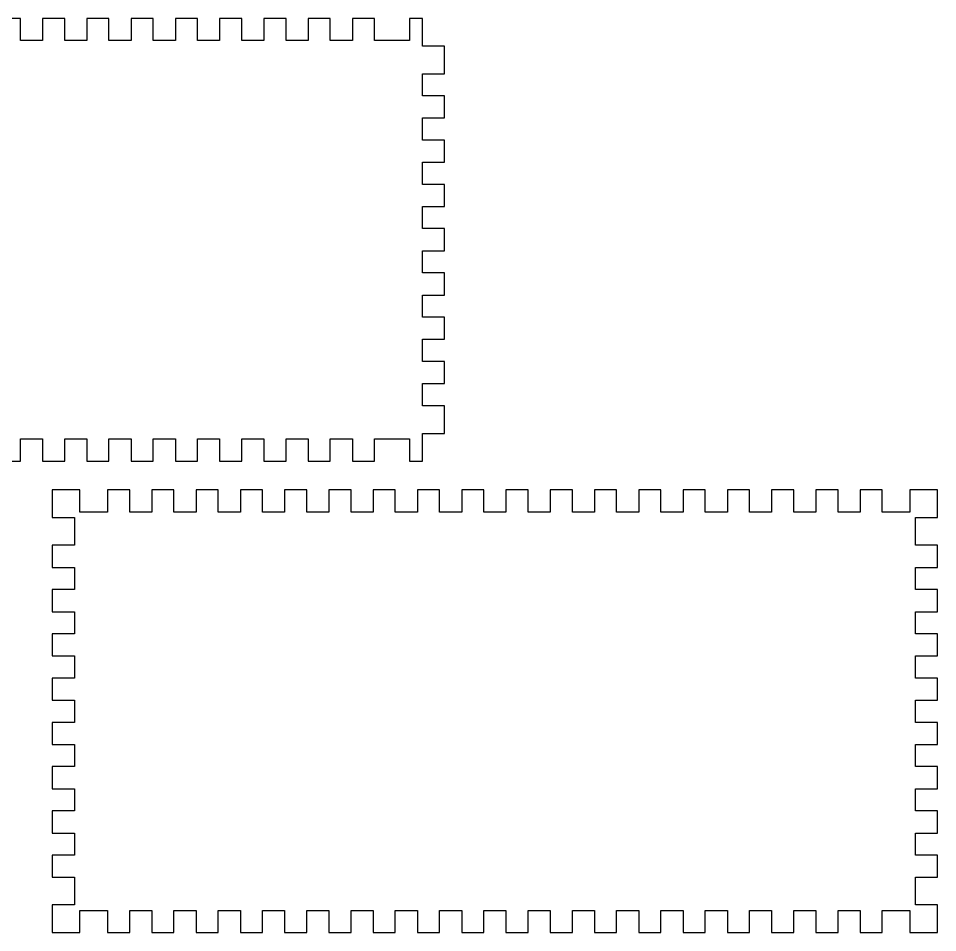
# Model space of a CAD drawing. Header units: millimetres. Extents: x -142 to 108, y -103 to 100.
# Drawn here: x -17.1 to 107.5, y -25 to 98.9 of the extents above; entities that cross this region are included whole.
import ezdxf

# ---------------------------------------------------------------- set-up
doc = ezdxf.new("R2010")
doc.units = ezdxf.units.MM
doc.header["$MEASUREMENT"] = 0
doc.layers.add('layer 1', color=7, linetype='Continuous')

msp = doc.modelspace()

# ---------------------------------------------------------------- linework, layer by layer
at = {"layer": 'layer 1', "lineweight": 25}
for points, knots in [([(-26.3117, 98.9249), (-26.3117, 98.9249), (-24.5617, 98.9249), (-24.5617, 98.9249), (-24.5617, 98.9249), (-24.5617, 98.9249), (-24.5617, 95.9249), (-24.5617, 95.9249), (-24.5617, 95.9249), (-24.5617, 95.9249), (-19.8117, 95.9249), (-19.8117, 95.9249), (-19.8117, 95.9249), (-19.8117, 95.9249), (-19.8117, 98.9249), (-19.8117, 98.9249), (-19.8117, 98.9249), (-19.8117, 98.9249), (-16.8117, 98.9249), (-16.8117, 98.9249), (-16.8117, 98.9249), (-16.8117, 98.9249), (-16.8117, 95.9249), (-16.8117, 95.9249), (-16.8117, 95.9249), (-16.8117, 95.9249), (-13.8117, 95.9249), (-13.8117, 95.9249), (-13.8117, 95.9249), (-13.8117, 95.9249), (-13.8117, 98.9249), (-13.8117, 98.9249), (-13.8117, 98.9249), (-13.8117, 98.9249), (-10.8117, 98.9249), (-10.8117, 98.9249), (-10.8117, 98.9249), (-10.8117, 98.9249), (-10.8117, 95.9249), (-10.8117, 95.9249), (-10.8117, 95.9249), (-10.8117, 95.9249), (-7.8117, 95.9249), (-7.8117, 95.9249), (-7.8117, 95.9249), (-7.8117, 95.9249), (-7.8117, 98.9249), (-7.8117, 98.9249), (-7.8117, 98.9249), (-7.8117, 98.9249), (-4.8117, 98.9249), (-4.8117, 98.9249), (-4.8117, 98.9249), (-4.8117, 98.9249), (-4.8117, 95.9249), (-4.8117, 95.9249), (-4.8117, 95.9249), (-4.8117, 95.9249), (-1.8117, 95.9249), (-1.8117, 95.9249), (-1.8117, 95.9249), (-1.8117, 95.9249), (-1.8117, 98.9249), (-1.8117, 98.9249), (-1.8117, 98.9249), (-1.8117, 98.9249), (1.1883, 98.9249), (1.1883, 98.9249), (1.1883, 98.9249), (1.1883, 98.9249), (1.1883, 95.9249), (1.1883, 95.9249), (1.1883, 95.9249), (1.1883, 95.9249), (4.1883, 95.9249), (4.1883, 95.9249), (4.1883, 95.9249), (4.1883, 95.9249), (4.1883, 98.9249), (4.1883, 98.9249), (4.1883, 98.9249), (4.1883, 98.9249), (7.1883, 98.9249), (7.1883, 98.9249), (7.1883, 98.9249), (7.1883, 98.9249), (7.1883, 95.9249), (7.1883, 95.9249), (7.1883, 95.9249), (7.1883, 95.9249), (10.1883, 95.9249), (10.1883, 95.9249), (10.1883, 95.9249), (10.1883, 95.9249), (10.1883, 98.9249), (10.1883, 98.9249), (10.1883, 98.9249), (10.1883, 98.9249), (13.1883, 98.9249), (13.1883, 98.9249), (13.1883, 98.9249), (13.1883, 98.9249), (13.1883, 95.9249), (13.1883, 95.9249), (13.1883, 95.9249), (13.1883, 95.9249), (16.1883, 95.9249), (16.1883, 95.9249), (16.1883, 95.9249), (16.1883, 95.9249), (16.1883, 98.9249), (16.1883, 98.9249), (16.1883, 98.9249), (16.1883, 98.9249), (19.1883, 98.9249), (19.1883, 98.9249), (19.1883, 98.9249), (19.1883, 98.9249), (19.1883, 95.9249), (19.1883, 95.9249), (19.1883, 95.9249), (19.1883, 95.9249), (22.1883, 95.9249), (22.1883, 95.9249), (22.1883, 95.9249), (22.1883, 95.9249), (22.1883, 98.9249), (22.1883, 98.9249), (22.1883, 98.9249), (22.1883, 98.9249), (25.1883, 98.9249), (25.1883, 98.9249), (25.1883, 98.9249), (25.1883, 98.9249), (25.1883, 95.9249), (25.1883, 95.9249), (25.1883, 95.9249), (25.1883, 95.9249), (28.1883, 95.9249), (28.1883, 95.9249), (28.1883, 95.9249), (28.1883, 95.9249), (28.1883, 98.9249), (28.1883, 98.9249), (28.1883, 98.9249), (28.1883, 98.9249), (31.1883, 98.9249), (31.1883, 98.9249), (31.1883, 98.9249), (31.1883, 98.9249), (31.1883, 95.9249), (31.1883, 95.9249), (31.1883, 95.9249), (31.1883, 95.9249), (35.9383, 95.9249), (35.9383, 95.9249), (35.9383, 95.9249), (35.9383, 95.9249), (35.9383, 98.9249), (35.9383, 98.9249), (35.9383, 98.9249), (35.9383, 98.9249), (37.6883, 98.9249), (37.6883, 98.9249), (37.6883, 98.9249), (37.6883, 98.9249), (37.6883, 95.1749), (37.6883, 95.1749), (37.6883, 95.1749), (37.6883, 95.1749), (40.6883, 95.1749), (40.6883, 95.1749), (40.6883, 95.1749), (40.6883, 95.1749), (40.6883, 91.4249), (40.6883, 91.4249), (40.6883, 91.4249), (40.6883, 91.4249), (37.6883, 91.4249), (37.6883, 91.4249), (37.6883, 91.4249), (37.6883, 91.4249), (37.6883, 88.4249), (37.6883, 88.4249), (37.6883, 88.4249), (37.6883, 88.4249), (40.6883, 88.4249), (40.6883, 88.4249), (40.6883, 88.4249), (40.6883, 88.4249), (40.6883, 85.4249), (40.6883, 85.4249), (40.6883, 85.4249), (40.6883, 85.4249), (37.6883, 85.4249), (37.6883, 85.4249), (37.6883, 85.4249), (37.6883, 85.4249), (37.6883, 82.4249), (37.6883, 82.4249), (37.6883, 82.4249), (37.6883, 82.4249), (40.6883, 82.4249), (40.6883, 82.4249), (40.6883, 82.4249), (40.6883, 82.4249), (40.6883, 79.4249), (40.6883, 79.4249), (40.6883, 79.4249), (40.6883, 79.4249), (37.6883, 79.4249), (37.6883, 79.4249), (37.6883, 79.4249), (37.6883, 79.4249), (37.6883, 76.4249), (37.6883, 76.4249), (37.6883, 76.4249), (37.6883, 76.4249), (40.6883, 76.4249), (40.6883, 76.4249), (40.6883, 76.4249), (40.6883, 76.4249), (40.6883, 73.4249), (40.6883, 73.4249), (40.6883, 73.4249), (40.6883, 73.4249), (37.6883, 73.4249), (37.6883, 73.4249), (37.6883, 73.4249), (37.6883, 73.4249), (37.6883, 70.4249), (37.6883, 70.4249), (37.6883, 70.4249), (37.6883, 70.4249), (40.6883, 70.4249), (40.6883, 70.4249), (40.6883, 70.4249), (40.6883, 70.4249), (40.6883, 67.4249), (40.6883, 67.4249), (40.6883, 67.4249), (40.6883, 67.4249), (37.6883, 67.4249), (37.6883, 67.4249), (37.6883, 67.4249), (37.6883, 67.4249), (37.6883, 64.4249), (37.6883, 64.4249), (37.6883, 64.4249), (37.6883, 64.4249), (40.6883, 64.4249), (40.6883, 64.4249), (40.6883, 64.4249), (40.6883, 64.4249), (40.6883, 61.4249), (40.6883, 61.4249), (40.6883, 61.4249), (40.6883, 61.4249), (37.6883, 61.4249), (37.6883, 61.4249), (37.6883, 61.4249), (37.6883, 61.4249), (37.6883, 58.4249), (37.6883, 58.4249), (37.6883, 58.4249), (37.6883, 58.4249), (40.6883, 58.4249), (40.6883, 58.4249), (40.6883, 58.4249), (40.6883, 58.4249), (40.6883, 55.4249), (40.6883, 55.4249), (40.6883, 55.4249), (40.6883, 55.4249), (37.6883, 55.4249), (37.6883, 55.4249), (37.6883, 55.4249), (37.6883, 55.4249), (37.6883, 52.4249), (37.6883, 52.4249), (37.6883, 52.4249), (37.6883, 52.4249), (40.6883, 52.4249), (40.6883, 52.4249), (40.6883, 52.4249), (40.6883, 52.4249), (40.6883, 49.4249), (40.6883, 49.4249), (40.6883, 49.4249), (40.6883, 49.4249), (37.6883, 49.4249), (37.6883, 49.4249), (37.6883, 49.4249), (37.6883, 49.4249), (37.6883, 46.4249), (37.6883, 46.4249), (37.6883, 46.4249), (37.6883, 46.4249), (40.6883, 46.4249), (40.6883, 46.4249), (40.6883, 46.4249), (40.6883, 46.4249), (40.6883, 42.6749), (40.6883, 42.6749), (40.6883, 42.6749), (40.6883, 42.6749), (37.6883, 42.6749), (37.6883, 42.6749), (37.6883, 42.6749), (37.6883, 42.6749), (37.6883, 38.9249), (37.6883, 38.9249), (37.6883, 38.9249), (37.6883, 38.9249), (35.9383, 38.9249), (35.9383, 38.9249), (35.9383, 38.9249), (35.9383, 38.9249), (35.9383, 41.9249), (35.9383, 41.9249), (35.9383, 41.9249), (35.9383, 41.9249), (31.1883, 41.9249), (31.1883, 41.9249), (31.1883, 41.9249), (31.1883, 41.9249), (31.1883, 38.9249), (31.1883, 38.9249), (31.1883, 38.9249), (31.1883, 38.9249), (28.1883, 38.9249), (28.1883, 38.9249), (28.1883, 38.9249), (28.1883, 38.9249), (28.1883, 41.9249), (28.1883, 41.9249), (28.1883, 41.9249), (28.1883, 41.9249), (25.1883, 41.9249), (25.1883, 41.9249), (25.1883, 41.9249), (25.1883, 41.9249), (25.1883, 38.9249), (25.1883, 38.9249), (25.1883, 38.9249), (25.1883, 38.9249), (22.1883, 38.9249), (22.1883, 38.9249), (22.1883, 38.9249), (22.1883, 38.9249), (22.1883, 41.9249), (22.1883, 41.9249), (22.1883, 41.9249), (22.1883, 41.9249), (19.1883, 41.9249), (19.1883, 41.9249), (19.1883, 41.9249), (19.1883, 41.9249), (19.1883, 38.9249), (19.1883, 38.9249), (19.1883, 38.9249), (19.1883, 38.9249), (16.1883, 38.9249), (16.1883, 38.9249), (16.1883, 38.9249), (16.1883, 38.9249), (16.1883, 41.9249), (16.1883, 41.9249), (16.1883, 41.9249), (16.1883, 41.9249), (13.1883, 41.9249), (13.1883, 41.9249), (13.1883, 41.9249), (13.1883, 41.9249), (13.1883, 38.9249), (13.1883, 38.9249), (13.1883, 38.9249), (13.1883, 38.9249), (10.1883, 38.9249), (10.1883, 38.9249), (10.1883, 38.9249), (10.1883, 38.9249), (10.1883, 41.9249), (10.1883, 41.9249), (10.1883, 41.9249), (10.1883, 41.9249), (7.1883, 41.9249), (7.1883, 41.9249), (7.1883, 41.9249), (7.1883, 41.9249), (7.1883, 38.9249), (7.1883, 38.9249), (7.1883, 38.9249), (7.1883, 38.9249), (4.1883, 38.9249), (4.1883, 38.9249), (4.1883, 38.9249), (4.1883, 38.9249), (4.1883, 41.9249), (4.1883, 41.9249), (4.1883, 41.9249), (4.1883, 41.9249), (1.1883, 41.9249), (1.1883, 41.9249), (1.1883, 41.9249), (1.1883, 41.9249), (1.1883, 38.9249), (1.1883, 38.9249), (1.1883, 38.9249), (1.1883, 38.9249), (-1.8117, 38.9249), (-1.8117, 38.9249), (-1.8117, 38.9249), (-1.8117, 38.9249), (-1.8117, 41.9249), (-1.8117, 41.9249), (-1.8117, 41.9249), (-1.8117, 41.9249), (-4.8117, 41.9249), (-4.8117, 41.9249), (-4.8117, 41.9249), (-4.8117, 41.9249), (-4.8117, 38.9249), (-4.8117, 38.9249), (-4.8117, 38.9249), (-4.8117, 38.9249), (-7.8117, 38.9249), (-7.8117, 38.9249), (-7.8117, 38.9249), (-7.8117, 38.9249), (-7.8117, 41.9249), (-7.8117, 41.9249), (-7.8117, 41.9249), (-7.8117, 41.9249), (-10.8117, 41.9249), (-10.8117, 41.9249), (-10.8117, 41.9249), (-10.8117, 41.9249), (-10.8117, 38.9249), (-10.8117, 38.9249), (-10.8117, 38.9249), (-10.8117, 38.9249), (-13.8117, 38.9249), (-13.8117, 38.9249), (-13.8117, 38.9249), (-13.8117, 38.9249), (-13.8117, 41.9249), (-13.8117, 41.9249), (-13.8117, 41.9249), (-13.8117, 41.9249), (-16.8117, 41.9249), (-16.8117, 41.9249), (-16.8117, 41.9249), (-16.8117, 41.9249), (-16.8117, 38.9249), (-16.8117, 38.9249), (-16.8117, 38.9249), (-16.8117, 38.9249), (-19.8117, 38.9249), (-19.8117, 38.9249), (-19.8117, 38.9249), (-19.8117, 38.9249), (-19.8117, 41.9249), (-19.8117, 41.9249), (-19.8117, 41.9249), (-19.8117, 41.9249), (-24.5617, 41.9249), (-24.5617, 41.9249), (-24.5617, 41.9249), (-24.5617, 41.9249), (-24.5617, 38.9249), (-24.5617, 38.9249), (-24.5617, 38.9249), (-24.5617, 38.9249), (-26.3117, 38.9249), (-26.3117, 38.9249), (-26.3117, 38.9249), (-26.3117, 38.9249), (-26.3117, 42.6749), (-26.3117, 42.6749), (-26.3117, 42.6749), (-26.3117, 42.6749), (-29.3117, 42.6749), (-29.3117, 42.6749), (-29.3117, 42.6749), (-29.3117, 42.6749), (-29.3117, 46.4249), (-29.3117, 46.4249), (-29.3117, 46.4249), (-29.3117, 46.4249), (-26.3117, 46.4249), (-26.3117, 46.4249), (-26.3117, 46.4249), (-26.3117, 46.4249), (-26.3117, 49.4249), (-26.3117, 49.4249), (-26.3117, 49.4249), (-26.3117, 49.4249), (-29.3117, 49.4249), (-29.3117, 49.4249), (-29.3117, 49.4249), (-29.3117, 49.4249), (-29.3117, 52.4249), (-29.3117, 52.4249), (-29.3117, 52.4249), (-29.3117, 52.4249), (-26.3117, 52.4249), (-26.3117, 52.4249), (-26.3117, 52.4249), (-26.3117, 52.4249), (-26.3117, 55.4249), (-26.3117, 55.4249), (-26.3117, 55.4249), (-26.3117, 55.4249), (-29.3117, 55.4249), (-29.3117, 55.4249), (-29.3117, 55.4249), (-29.3117, 55.4249), (-29.3117, 58.4249), (-29.3117, 58.4249), (-29.3117, 58.4249), (-29.3117, 58.4249), (-26.3117, 58.4249), (-26.3117, 58.4249), (-26.3117, 58.4249), (-26.3117, 58.4249), (-26.3117, 61.4249), (-26.3117, 61.4249), (-26.3117, 61.4249), (-26.3117, 61.4249), (-29.3117, 61.4249), (-29.3117, 61.4249), (-29.3117, 61.4249), (-29.3117, 61.4249), (-29.3117, 64.4249), (-29.3117, 64.4249), (-29.3117, 64.4249), (-29.3117, 64.4249), (-26.3117, 64.4249), (-26.3117, 64.4249), (-26.3117, 64.4249), (-26.3117, 64.4249), (-26.3117, 67.4249), (-26.3117, 67.4249), (-26.3117, 67.4249), (-26.3117, 67.4249), (-29.3117, 67.4249), (-29.3117, 67.4249), (-29.3117, 67.4249), (-29.3117, 67.4249), (-29.3117, 70.4249), (-29.3117, 70.4249), (-29.3117, 70.4249), (-29.3117, 70.4249), (-26.3117, 70.4249), (-26.3117, 70.4249), (-26.3117, 70.4249), (-26.3117, 70.4249), (-26.3117, 73.4249), (-26.3117, 73.4249), (-26.3117, 73.4249), (-26.3117, 73.4249), (-29.3117, 73.4249), (-29.3117, 73.4249), (-29.3117, 73.4249), (-29.3117, 73.4249), (-29.3117, 76.4249), (-29.3117, 76.4249), (-29.3117, 76.4249), (-29.3117, 76.4249), (-26.3117, 76.4249), (-26.3117, 76.4249), (-26.3117, 76.4249), (-26.3117, 76.4249), (-26.3117, 79.4249), (-26.3117, 79.4249), (-26.3117, 79.4249), (-26.3117, 79.4249), (-29.3117, 79.4249), (-29.3117, 79.4249), (-29.3117, 79.4249), (-29.3117, 79.4249), (-29.3117, 82.4249), (-29.3117, 82.4249), (-29.3117, 82.4249), (-29.3117, 82.4249), (-26.3117, 82.4249), (-26.3117, 82.4249), (-26.3117, 82.4249), (-26.3117, 82.4249), (-26.3117, 85.4249), (-26.3117, 85.4249), (-26.3117, 85.4249), (-26.3117, 85.4249), (-29.3117, 85.4249), (-29.3117, 85.4249), (-29.3117, 85.4249), (-29.3117, 85.4249), (-29.3117, 88.4249), (-29.3117, 88.4249), (-29.3117, 88.4249), (-29.3117, 88.4249), (-26.3117, 88.4249), (-26.3117, 88.4249), (-26.3117, 88.4249), (-26.3117, 88.4249), (-26.3117, 91.4249), (-26.3117, 91.4249), (-26.3117, 91.4249), (-26.3117, 91.4249), (-29.3117, 91.4249), (-29.3117, 91.4249), (-29.3117, 91.4249), (-29.3117, 91.4249), (-29.3117, 95.1749), (-29.3117, 95.1749), (-29.3117, 95.1749), (-29.3117, 95.1749), (-26.3117, 95.1749), (-26.3117, 95.1749), (-26.3117, 95.1749), (-26.3117, 95.1749), (-26.3117, 98.9249), (-26.3117, 98.9249)], [0, 0, 0, 0, 0.00641026, 0.00641026, 0.00641026, 0.00641026, 0.01282051, 0.01282051, 0.01282051, 0.01282051, 0.01923077, 0.01923077, 0.01923077, 0.01923077, 0.02564103, 0.02564103, 0.02564103, 0.02564103, 0.03205128, 0.03205128, 0.03205128, 0.03205128, 0.03846154, 0.03846154, 0.03846154, 0.03846154, 0.04487179, 0.04487179, 0.04487179, 0.04487179, 0.05128205, 0.05128205, 0.05128205, 0.05128205, 0.05769231, 0.05769231, 0.05769231, 0.05769231, 0.06410256, 0.06410256, 0.06410256, 0.06410256, 0.07051282, 0.07051282, 0.07051282, 0.07051282, 0.07692308, 0.07692308, 0.07692308, 0.07692308, 0.08333333, 0.08333333, 0.08333333, 0.08333333, 0.08974359, 0.08974359, 0.08974359, 0.08974359, 0.09615385, 0.09615385, 0.09615385, 0.09615385, 0.1025641, 0.1025641, 0.1025641, 0.1025641, 0.10897436, 0.10897436, 0.10897436, 0.10897436, 0.11538462, 0.11538462, 0.11538462, 0.11538462, 0.12179487, 0.12179487, 0.12179487, 0.12179487, 0.12820513, 0.12820513, 0.12820513, 0.12820513, 0.13461538, 0.13461538, 0.13461538, 0.13461538, 0.14102564, 0.14102564, 0.14102564, 0.14102564, 0.1474359, 0.1474359, 0.1474359, 0.1474359, 0.15384615, 0.15384615, 0.15384615, 0.15384615, 0.16025641, 0.16025641, 0.16025641, 0.16025641, 0.16666667, 0.16666667, 0.16666667, 0.16666667, 0.17307692, 0.17307692, 0.17307692, 0.17307692, 0.17948718, 0.17948718, 0.17948718, 0.17948718, 0.18589744, 0.18589744, 0.18589744, 0.18589744, 0.19230769, 0.19230769, 0.19230769, 0.19230769, 0.19871795, 0.19871795, 0.19871795, 0.19871795, 0.20512821, 0.20512821, 0.20512821, 0.20512821, 0.21153846, 0.21153846, 0.21153846, 0.21153846, 0.21794872, 0.21794872, 0.21794872, 0.21794872, 0.22435897, 0.22435897, 0.22435897, 0.22435897, 0.23076923, 0.23076923, 0.23076923, 0.23076923, 0.23717949, 0.23717949, 0.23717949, 0.23717949, 0.24358974, 0.24358974, 0.24358974, 0.24358974, 0.25, 0.25, 0.25, 0.25, 0.25641026, 0.25641026, 0.25641026, 0.25641026, 0.26282051, 0.26282051, 0.26282051, 0.26282051, 0.26923077, 0.26923077, 0.26923077, 0.26923077, 0.27564103, 0.27564103, 0.27564103, 0.27564103, 0.28205128, 0.28205128, 0.28205128, 0.28205128, 0.28846154, 0.28846154, 0.28846154, 0.28846154, 0.29487179, 0.29487179, 0.29487179, 0.29487179, 0.30128205, 0.30128205, 0.30128205, 0.30128205, 0.30769231, 0.30769231, 0.30769231, 0.30769231, 0.31410256, 0.31410256, 0.31410256, 0.31410256, 0.32051282, 0.32051282, 0.32051282, 0.32051282, 0.32692308, 0.32692308, 0.32692308, 0.32692308, 0.33333333, 0.33333333, 0.33333333, 0.33333333, 0.33974359, 0.33974359, 0.33974359, 0.33974359, 0.34615385, 0.34615385, 0.34615385, 0.34615385, 0.3525641, 0.3525641, 0.3525641, 0.3525641, 0.35897436, 0.35897436, 0.35897436, 0.35897436, 0.36538462, 0.36538462, 0.36538462, 0.36538462, 0.37179487, 0.37179487, 0.37179487, 0.37179487, 0.37820513, 0.37820513, 0.37820513, 0.37820513, 0.38461538, 0.38461538, 0.38461538, 0.38461538, 0.39102564, 0.39102564, 0.39102564, 0.39102564, 0.3974359, 0.3974359, 0.3974359, 0.3974359, 0.40384615, 0.40384615, 0.40384615, 0.40384615, 0.41025641, 0.41025641, 0.41025641, 0.41025641, 0.41666667, 0.41666667, 0.41666667, 0.41666667, 0.42307692, 0.42307692, 0.42307692, 0.42307692, 0.42948718, 0.42948718, 0.42948718, 0.42948718, 0.43589744, 0.43589744, 0.43589744, 0.43589744, 0.44230769, 0.44230769, 0.44230769, 0.44230769, 0.44871795, 0.44871795, 0.44871795, 0.44871795, 0.45512821, 0.45512821, 0.45512821, 0.45512821, 0.46153846, 0.46153846, 0.46153846, 0.46153846, 0.46794872, 0.46794872, 0.46794872, 0.46794872, 0.47435897, 0.47435897, 0.47435897, 0.47435897, 0.48076923, 0.48076923, 0.48076923, 0.48076923, 0.48717949, 0.48717949, 0.48717949, 0.48717949, 0.49358974, 0.49358974, 0.49358974, 0.49358974, 0.5, 0.5, 0.5, 0.5, 0.50641026, 0.50641026, 0.50641026, 0.50641026, 0.51282051, 0.51282051, 0.51282051, 0.51282051, 0.51923077, 0.51923077, 0.51923077, 0.51923077, 0.52564103, 0.52564103, 0.52564103, 0.52564103, 0.53205128, 0.53205128, 0.53205128, 0.53205128, 0.53846154, 0.53846154, 0.53846154, 0.53846154, 0.54487179, 0.54487179, 0.54487179, 0.54487179, 0.55128205, 0.55128205, 0.55128205, 0.55128205, 0.55769231, 0.55769231, 0.55769231, 0.55769231, 0.56410256, 0.56410256, 0.56410256, 0.56410256, 0.57051282, 0.57051282, 0.57051282, 0.57051282, 0.57692308, 0.57692308, 0.57692308, 0.57692308, 0.58333333, 0.58333333, 0.58333333, 0.58333333, 0.58974359, 0.58974359, 0.58974359, 0.58974359, 0.59615385, 0.59615385, 0.59615385, 0.59615385, 0.6025641, 0.6025641, 0.6025641, 0.6025641, 0.60897436, 0.60897436, 0.60897436, 0.60897436, 0.61538462, 0.61538462, 0.61538462, 0.61538462, 0.62179487, 0.62179487, 0.62179487, 0.62179487, 0.62820513, 0.62820513, 0.62820513, 0.62820513, 0.63461538, 0.63461538, 0.63461538, 0.63461538, 0.64102564, 0.64102564, 0.64102564, 0.64102564, 0.6474359, 0.6474359, 0.6474359, 0.6474359, 0.65384615, 0.65384615, 0.65384615, 0.65384615, 0.66025641, 0.66025641, 0.66025641, 0.66025641, 0.66666667, 0.66666667, 0.66666667, 0.66666667, 0.67307692, 0.67307692, 0.67307692, 0.67307692, 0.67948718, 0.67948718, 0.67948718, 0.67948718, 0.68589744, 0.68589744, 0.68589744, 0.68589744, 0.69230769, 0.69230769, 0.69230769, 0.69230769, 0.69871795, 0.69871795, 0.69871795, 0.69871795, 0.70512821, 0.70512821, 0.70512821, 0.70512821, 0.71153846, 0.71153846, 0.71153846, 0.71153846, 0.71794872, 0.71794872, 0.71794872, 0.71794872, 0.72435897, 0.72435897, 0.72435897, 0.72435897, 0.73076923, 0.73076923, 0.73076923, 0.73076923, 0.73717949, 0.73717949, 0.73717949, 0.73717949, 0.74358974, 0.74358974, 0.74358974, 0.74358974, 0.75, 0.75, 0.75, 0.75, 0.75641026, 0.75641026, 0.75641026, 0.75641026, 0.76282051, 0.76282051, 0.76282051, 0.76282051, 0.76923077, 0.76923077, 0.76923077, 0.76923077, 0.77564103, 0.77564103, 0.77564103, 0.77564103, 0.78205128, 0.78205128, 0.78205128, 0.78205128, 0.78846154, 0.78846154, 0.78846154, 0.78846154, 0.79487179, 0.79487179, 0.79487179, 0.79487179, 0.80128205, 0.80128205, 0.80128205, 0.80128205, 0.80769231, 0.80769231, 0.80769231, 0.80769231, 0.81410256, 0.81410256, 0.81410256, 0.81410256, 0.82051282, 0.82051282, 0.82051282, 0.82051282, 0.82692308, 0.82692308, 0.82692308, 0.82692308, 0.83333333, 0.83333333, 0.83333333, 0.83333333, 0.83974359, 0.83974359, 0.83974359, 0.83974359, 0.84615385, 0.84615385, 0.84615385, 0.84615385, 0.8525641, 0.8525641, 0.8525641, 0.8525641, 0.85897436, 0.85897436, 0.85897436, 0.85897436, 0.86538462, 0.86538462, 0.86538462, 0.86538462, 0.87179487, 0.87179487, 0.87179487, 0.87179487, 0.87820513, 0.87820513, 0.87820513, 0.87820513, 0.88461538, 0.88461538, 0.88461538, 0.88461538, 0.89102564, 0.89102564, 0.89102564, 0.89102564, 0.8974359, 0.8974359, 0.8974359, 0.8974359, 0.90384615, 0.90384615, 0.90384615, 0.90384615, 0.91025641, 0.91025641, 0.91025641, 0.91025641, 0.91666667, 0.91666667, 0.91666667, 0.91666667, 0.92307692, 0.92307692, 0.92307692, 0.92307692, 0.92948718, 0.92948718, 0.92948718, 0.92948718, 0.93589744, 0.93589744, 0.93589744, 0.93589744, 0.94230769, 0.94230769, 0.94230769, 0.94230769, 0.94871795, 0.94871795, 0.94871795, 0.94871795, 0.95512821, 0.95512821, 0.95512821, 0.95512821, 0.96153846, 0.96153846, 0.96153846, 0.96153846, 0.96794872, 0.96794872, 0.96794872, 0.96794872, 0.97435897, 0.97435897, 0.97435897, 0.97435897, 0.98076923, 0.98076923, 0.98076923, 0.98076923, 0.98717949, 0.98717949, 0.98717949, 0.98717949, 0.99358974, 0.99358974, 0.99358974, 0.99358974, 1, 1, 1, 1]), ([(-12.5, 35), (-12.5, 35), (-8.75, 35), (-8.75, 35), (-8.75, 35), (-8.75, 35), (-8.75, 32), (-8.75, 32), (-8.75, 32), (-8.75, 32), (-5, 32), (-5, 32), (-5, 32), (-5, 32), (-5, 35), (-5, 35), (-5, 35), (-5, 35), (-2, 35), (-2, 35), (-2, 35), (-2, 35), (-2, 32), (-2, 32), (-2, 32), (-2, 32), (1, 32), (1, 32), (1, 32), (1, 32), (1, 35), (1, 35), (1, 35), (1, 35), (4, 35), (4, 35), (4, 35), (4, 35), (4, 32), (4, 32), (4, 32), (4, 32), (7, 32), (7, 32), (7, 32), (7, 32), (7, 35), (7, 35), (7, 35), (7, 35), (10, 35), (10, 35), (10, 35), (10, 35), (10, 32), (10, 32), (10, 32), (10, 32), (13, 32), (13, 32), (13, 32), (13, 32), (13, 35), (13, 35), (13, 35), (13, 35), (16, 35), (16, 35), (16, 35), (16, 35), (16, 32), (16, 32), (16, 32), (16, 32), (19, 32), (19, 32), (19, 32), (19, 32), (19, 35), (19, 35), (19, 35), (19, 35), (22, 35), (22, 35), (22, 35), (22, 35), (22, 32), (22, 32), (22, 32), (22, 32), (25, 32), (25, 32), (25, 32), (25, 32), (25, 35), (25, 35), (25, 35), (25, 35), (28, 35), (28, 35), (28, 35), (28, 35), (28, 32), (28, 32), (28, 32), (28, 32), (31, 32), (31, 32), (31, 32), (31, 32), (31, 35), (31, 35), (31, 35), (31, 35), (34, 35), (34, 35), (34, 35), (34, 35), (34, 32), (34, 32), (34, 32), (34, 32), (37, 32), (37, 32), (37, 32), (37, 32), (37, 35), (37, 35), (37, 35), (37, 35), (40, 35), (40, 35), (40, 35), (40, 35), (40, 32), (40, 32), (40, 32), (40, 32), (43, 32), (43, 32), (43, 32), (43, 32), (43, 35), (43, 35), (43, 35), (43, 35), (46, 35), (46, 35), (46, 35), (46, 35), (46, 32), (46, 32), (46, 32), (46, 32), (49, 32), (49, 32), (49, 32), (49, 32), (49, 35), (49, 35), (49, 35), (49, 35), (52, 35), (52, 35), (52, 35), (52, 35), (52, 32), (52, 32), (52, 32), (52, 32), (55, 32), (55, 32), (55, 32), (55, 32), (55, 35), (55, 35), (55, 35), (55, 35), (58, 35), (58, 35), (58, 35), (58, 35), (58, 32), (58, 32), (58, 32), (58, 32), (61, 32), (61, 32), (61, 32), (61, 32), (61, 35), (61, 35), (61, 35), (61, 35), (64, 35), (64, 35), (64, 35), (64, 35), (64, 32), (64, 32), (64, 32), (64, 32), (67, 32), (67, 32), (67, 32), (67, 32), (67, 35), (67, 35), (67, 35), (67, 35), (70, 35), (70, 35), (70, 35), (70, 35), (70, 32), (70, 32), (70, 32), (70, 32), (73, 32), (73, 32), (73, 32), (73, 32), (73, 35), (73, 35), (73, 35), (73, 35), (76, 35), (76, 35), (76, 35), (76, 35), (76, 32), (76, 32), (76, 32), (76, 32), (79, 32), (79, 32), (79, 32), (79, 32), (79, 35), (79, 35), (79, 35), (79, 35), (82, 35), (82, 35), (82, 35), (82, 35), (82, 32), (82, 32), (82, 32), (82, 32), (85, 32), (85, 32), (85, 32), (85, 32), (85, 35), (85, 35), (85, 35), (85, 35), (88, 35), (88, 35), (88, 35), (88, 35), (88, 32), (88, 32), (88, 32), (88, 32), (91, 32), (91, 32), (91, 32), (91, 32), (91, 35), (91, 35), (91, 35), (91, 35), (94, 35), (94, 35), (94, 35), (94, 35), (94, 32), (94, 32), (94, 32), (94, 32), (97, 32), (97, 32), (97, 32), (97, 32), (97, 35), (97, 35), (97, 35), (97, 35), (100, 35), (100, 35), (100, 35), (100, 35), (100, 32), (100, 32), (100, 32), (100, 32), (103.75, 32), (103.75, 32), (103.75, 32), (103.75, 32), (103.75, 35), (103.75, 35), (103.75, 35), (103.75, 35), (107.5, 35), (107.5, 35), (107.5, 35), (107.5, 35), (107.5, 31.25), (107.5, 31.25), (107.5, 31.25), (107.5, 31.25), (104.5, 31.25), (104.5, 31.25), (104.5, 31.25), (104.5, 31.25), (104.5, 27.5), (104.5, 27.5), (104.5, 27.5), (104.5, 27.5), (107.5, 27.5), (107.5, 27.5), (107.5, 27.5), (107.5, 27.5), (107.5, 24.5), (107.5, 24.5), (107.5, 24.5), (107.5, 24.5), (104.5, 24.5), (104.5, 24.5), (104.5, 24.5), (104.5, 24.5), (104.5, 21.5), (104.5, 21.5), (104.5, 21.5), (104.5, 21.5), (107.5, 21.5), (107.5, 21.5), (107.5, 21.5), (107.5, 21.5), (107.5, 18.5), (107.5, 18.5), (107.5, 18.5), (107.5, 18.5), (104.5, 18.5), (104.5, 18.5), (104.5, 18.5), (104.5, 18.5), (104.5, 15.5), (104.5, 15.5), (104.5, 15.5), (104.5, 15.5), (107.5, 15.5), (107.5, 15.5), (107.5, 15.5), (107.5, 15.5), (107.5, 12.5), (107.5, 12.5), (107.5, 12.5), (107.5, 12.5), (104.5, 12.5), (104.5, 12.5), (104.5, 12.5), (104.5, 12.5), (104.5, 9.5), (104.5, 9.5), (104.5, 9.5), (104.5, 9.5), (107.5, 9.5), (107.5, 9.5), (107.5, 9.5), (107.5, 9.5), (107.5, 6.5), (107.5, 6.5), (107.5, 6.5), (107.5, 6.5), (104.5, 6.5), (104.5, 6.5), (104.5, 6.5), (104.5, 6.5), (104.5, 3.5), (104.5, 3.5), (104.5, 3.5), (104.5, 3.5), (107.5, 3.5), (107.5, 3.5), (107.5, 3.5), (107.5, 3.5), (107.5, 0.5), (107.5, 0.5), (107.5, 0.5), (107.5, 0.5), (104.5, 0.5), (104.5, 0.5), (104.5, 0.5), (104.5, 0.5), (104.5, -2.5), (104.5, -2.5), (104.5, -2.5), (104.5, -2.5), (107.5, -2.5), (107.5, -2.5), (107.5, -2.5), (107.5, -2.5), (107.5, -5.5), (107.5, -5.5), (107.5, -5.5), (107.5, -5.5), (104.5, -5.5), (104.5, -5.5), (104.5, -5.5), (104.5, -5.5), (104.5, -8.5), (104.5, -8.5), (104.5, -8.5), (104.5, -8.5), (107.5, -8.5), (107.5, -8.5), (107.5, -8.5), (107.5, -8.5), (107.5, -11.5), (107.5, -11.5), (107.5, -11.5), (107.5, -11.5), (104.5, -11.5), (104.5, -11.5), (104.5, -11.5), (104.5, -11.5), (104.5, -14.5), (104.5, -14.5), (104.5, -14.5), (104.5, -14.5), (107.5, -14.5), (107.5, -14.5), (107.5, -14.5), (107.5, -14.5), (107.5, -17.5), (107.5, -17.5), (107.5, -17.5), (107.5, -17.5), (104.5, -17.5), (104.5, -17.5), (104.5, -17.5), (104.5, -17.5), (104.5, -21.25), (104.5, -21.25), (104.5, -21.25), (104.5, -21.25), (107.5, -21.25), (107.5, -21.25), (107.5, -21.25), (107.5, -21.25), (107.5, -25), (107.5, -25), (107.5, -25), (107.5, -25), (103.75, -25), (103.75, -25), (103.75, -25), (103.75, -25), (103.75, -22), (103.75, -22), (103.75, -22), (103.75, -22), (100, -22), (100, -22), (100, -22), (100, -22), (100, -25), (100, -25), (100, -25), (100, -25), (97, -25), (97, -25), (97, -25), (97, -25), (97, -22), (97, -22), (97, -22), (97, -22), (94, -22), (94, -22), (94, -22), (94, -22), (94, -25), (94, -25), (94, -25), (94, -25), (91, -25), (91, -25), (91, -25), (91, -25), (91, -22), (91, -22), (91, -22), (91, -22), (88, -22), (88, -22), (88, -22), (88, -22), (88, -25), (88, -25), (88, -25), (88, -25), (85, -25), (85, -25), (85, -25), (85, -25), (85, -22), (85, -22), (85, -22), (85, -22), (82, -22), (82, -22), (82, -22), (82, -22), (82, -25), (82, -25), (82, -25), (82, -25), (79, -25), (79, -25), (79, -25), (79, -25), (79, -22), (79, -22), (79, -22), (79, -22), (76, -22), (76, -22), (76, -22), (76, -22), (76, -25), (76, -25), (76, -25), (76, -25), (73, -25), (73, -25), (73, -25), (73, -25), (73, -22), (73, -22), (73, -22), (73, -22), (70, -22), (70, -22), (70, -22), (70, -22), (70, -25), (70, -25), (70, -25), (70, -25), (67, -25), (67, -25), (67, -25), (67, -25), (67, -22), (67, -22), (67, -22), (67, -22), (64, -22), (64, -22), (64, -22), (64, -22), (64, -25), (64, -25), (64, -25), (64, -25), (61, -25), (61, -25), (61, -25), (61, -25), (61, -22), (61, -22), (61, -22), (61, -22), (58, -22), (58, -22), (58, -22), (58, -22), (58, -25), (58, -25), (58, -25), (58, -25), (55, -25), (55, -25), (55, -25), (55, -25), (55, -22), (55, -22), (55, -22), (55, -22), (52, -22), (52, -22), (52, -22), (52, -22), (52, -25), (52, -25), (52, -25), (52, -25), (49, -25), (49, -25), (49, -25), (49, -25), (49, -22), (49, -22), (49, -22), (49, -22), (46, -22), (46, -22), (46, -22), (46, -22), (46, -25), (46, -25), (46, -25), (46, -25), (43, -25), (43, -25), (43, -25), (43, -25), (43, -22), (43, -22), (43, -22), (43, -22), (40, -22), (40, -22), (40, -22), (40, -22), (40, -25), (40, -25), (40, -25), (40, -25), (37, -25), (37, -25), (37, -25), (37, -25), (37, -22), (37, -22), (37, -22), (37, -22), (34, -22), (34, -22), (34, -22), (34, -22), (34, -25), (34, -25), (34, -25), (34, -25), (31, -25), (31, -25), (31, -25), (31, -25), (31, -22), (31, -22), (31, -22), (31, -22), (28, -22), (28, -22), (28, -22), (28, -22), (28, -25), (28, -25), (28, -25), (28, -25), (25, -25), (25, -25), (25, -25), (25, -25), (25, -22), (25, -22), (25, -22), (25, -22), (22, -22), (22, -22), (22, -22), (22, -22), (22, -25), (22, -25), (22, -25), (22, -25), (19, -25), (19, -25), (19, -25), (19, -25), (19, -22), (19, -22), (19, -22), (19, -22), (16, -22), (16, -22), (16, -22), (16, -22), (16, -25), (16, -25), (16, -25), (16, -25), (13, -25), (13, -25), (13, -25), (13, -25), (13, -22), (13, -22), (13, -22), (13, -22), (10, -22), (10, -22), (10, -22), (10, -22), (10, -25), (10, -25), (10, -25), (10, -25), (7, -25), (7, -25), (7, -25), (7, -25), (7, -22), (7, -22), (7, -22), (7, -22), (4, -22), (4, -22), (4, -22), (4, -22), (4, -25), (4, -25), (4, -25), (4, -25), (1, -25), (1, -25), (1, -25), (1, -25), (1, -22), (1, -22), (1, -22), (1, -22), (-2, -22), (-2, -22), (-2, -22), (-2, -22), (-2, -25), (-2, -25), (-2, -25), (-2, -25), (-5, -25), (-5, -25), (-5, -25), (-5, -25), (-5, -22), (-5, -22), (-5, -22), (-5, -22), (-8.75, -22), (-8.75, -22), (-8.75, -22), (-8.75, -22), (-8.75, -25), (-8.75, -25), (-8.75, -25), (-8.75, -25), (-12.5, -25), (-12.5, -25), (-12.5, -25), (-12.5, -25), (-12.5, -21.25), (-12.5, -21.25), (-12.5, -21.25), (-12.5, -21.25), (-9.5, -21.25), (-9.5, -21.25), (-9.5, -21.25), (-9.5, -21.25), (-9.5, -17.5), (-9.5, -17.5), (-9.5, -17.5), (-9.5, -17.5), (-12.5, -17.5), (-12.5, -17.5), (-12.5, -17.5), (-12.5, -17.5), (-12.5, -14.5), (-12.5, -14.5), (-12.5, -14.5), (-12.5, -14.5), (-9.5, -14.5), (-9.5, -14.5), (-9.5, -14.5), (-9.5, -14.5), (-9.5, -11.5), (-9.5, -11.5), (-9.5, -11.5), (-9.5, -11.5), (-12.5, -11.5), (-12.5, -11.5), (-12.5, -11.5), (-12.5, -11.5), (-12.5, -8.5), (-12.5, -8.5), (-12.5, -8.5), (-12.5, -8.5), (-9.5, -8.5), (-9.5, -8.5), (-9.5, -8.5), (-9.5, -8.5), (-9.5, -5.5), (-9.5, -5.5), (-9.5, -5.5), (-9.5, -5.5), (-12.5, -5.5), (-12.5, -5.5), (-12.5, -5.5), (-12.5, -5.5), (-12.5, -2.5), (-12.5, -2.5), (-12.5, -2.5), (-12.5, -2.5), (-9.5, -2.5), (-9.5, -2.5), (-9.5, -2.5), (-9.5, -2.5), (-9.5, 0.5), (-9.5, 0.5), (-9.5, 0.5), (-9.5, 0.5), (-12.5, 0.5), (-12.5, 0.5), (-12.5, 0.5), (-12.5, 0.5), (-12.5, 3.5), (-12.5, 3.5), (-12.5, 3.5), (-12.5, 3.5), (-9.5, 3.5), (-9.5, 3.5), (-9.5, 3.5), (-9.5, 3.5), (-9.5, 6.5), (-9.5, 6.5), (-9.5, 6.5), (-9.5, 6.5), (-12.5, 6.5), (-12.5, 6.5), (-12.5, 6.5), (-12.5, 6.5), (-12.5, 9.5), (-12.5, 9.5), (-12.5, 9.5), (-12.5, 9.5), (-9.5, 9.5), (-9.5, 9.5), (-9.5, 9.5), (-9.5, 9.5), (-9.5, 12.5), (-9.5, 12.5), (-9.5, 12.5), (-9.5, 12.5), (-12.5, 12.5), (-12.5, 12.5), (-12.5, 12.5), (-12.5, 12.5), (-12.5, 15.5), (-12.5, 15.5), (-12.5, 15.5), (-12.5, 15.5), (-9.5, 15.5), (-9.5, 15.5), (-9.5, 15.5), (-9.5, 15.5), (-9.5, 18.5), (-9.5, 18.5), (-9.5, 18.5), (-9.5, 18.5), (-12.5, 18.5), (-12.5, 18.5), (-12.5, 18.5), (-12.5, 18.5), (-12.5, 21.5), (-12.5, 21.5), (-12.5, 21.5), (-12.5, 21.5), (-9.5, 21.5), (-9.5, 21.5), (-9.5, 21.5), (-9.5, 21.5), (-9.5, 24.5), (-9.5, 24.5), (-9.5, 24.5), (-9.5, 24.5), (-12.5, 24.5), (-12.5, 24.5), (-12.5, 24.5), (-12.5, 24.5), (-12.5, 27.5), (-12.5, 27.5), (-12.5, 27.5), (-12.5, 27.5), (-9.5, 27.5), (-9.5, 27.5), (-9.5, 27.5), (-9.5, 27.5), (-9.5, 31.25), (-9.5, 31.25), (-9.5, 31.25), (-9.5, 31.25), (-12.5, 31.25), (-12.5, 31.25), (-12.5, 31.25), (-12.5, 31.25), (-12.5, 35), (-12.5, 35)], [0, 0, 0, 0, 0.00438596, 0.00438596, 0.00438596, 0.00438596, 0.00877193, 0.00877193, 0.00877193, 0.00877193, 0.01315789, 0.01315789, 0.01315789, 0.01315789, 0.01754386, 0.01754386, 0.01754386, 0.01754386, 0.02192982, 0.02192982, 0.02192982, 0.02192982, 0.02631579, 0.02631579, 0.02631579, 0.02631579, 0.03070175, 0.03070175, 0.03070175, 0.03070175, 0.03508772, 0.03508772, 0.03508772, 0.03508772, 0.03947368, 0.03947368, 0.03947368, 0.03947368, 0.04385965, 0.04385965, 0.04385965, 0.04385965, 0.04824561, 0.04824561, 0.04824561, 0.04824561, 0.05263158, 0.05263158, 0.05263158, 0.05263158, 0.05701754, 0.05701754, 0.05701754, 0.05701754, 0.06140351, 0.06140351, 0.06140351, 0.06140351, 0.06578947, 0.06578947, 0.06578947, 0.06578947, 0.07017544, 0.07017544, 0.07017544, 0.07017544, 0.0745614, 0.0745614, 0.0745614, 0.0745614, 0.07894737, 0.07894737, 0.07894737, 0.07894737, 0.08333333, 0.08333333, 0.08333333, 0.08333333, 0.0877193, 0.0877193, 0.0877193, 0.0877193, 0.09210526, 0.09210526, 0.09210526, 0.09210526, 0.09649123, 0.09649123, 0.09649123, 0.09649123, 0.10087719, 0.10087719, 0.10087719, 0.10087719, 0.10526316, 0.10526316, 0.10526316, 0.10526316, 0.10964912, 0.10964912, 0.10964912, 0.10964912, 0.11403509, 0.11403509, 0.11403509, 0.11403509, 0.11842105, 0.11842105, 0.11842105, 0.11842105, 0.12280702, 0.12280702, 0.12280702, 0.12280702, 0.12719298, 0.12719298, 0.12719298, 0.12719298, 0.13157895, 0.13157895, 0.13157895, 0.13157895, 0.13596491, 0.13596491, 0.13596491, 0.13596491, 0.14035088, 0.14035088, 0.14035088, 0.14035088, 0.14473684, 0.14473684, 0.14473684, 0.14473684, 0.14912281, 0.14912281, 0.14912281, 0.14912281, 0.15350877, 0.15350877, 0.15350877, 0.15350877, 0.15789474, 0.15789474, 0.15789474, 0.15789474, 0.1622807, 0.1622807, 0.1622807, 0.1622807, 0.16666667, 0.16666667, 0.16666667, 0.16666667, 0.17105263, 0.17105263, 0.17105263, 0.17105263, 0.1754386, 0.1754386, 0.1754386, 0.1754386, 0.17982456, 0.17982456, 0.17982456, 0.17982456, 0.18421053, 0.18421053, 0.18421053, 0.18421053, 0.18859649, 0.18859649, 0.18859649, 0.18859649, 0.19298246, 0.19298246, 0.19298246, 0.19298246, 0.19736842, 0.19736842, 0.19736842, 0.19736842, 0.20175439, 0.20175439, 0.20175439, 0.20175439, 0.20614035, 0.20614035, 0.20614035, 0.20614035, 0.21052632, 0.21052632, 0.21052632, 0.21052632, 0.21491228, 0.21491228, 0.21491228, 0.21491228, 0.21929825, 0.21929825, 0.21929825, 0.21929825, 0.22368421, 0.22368421, 0.22368421, 0.22368421, 0.22807018, 0.22807018, 0.22807018, 0.22807018, 0.23245614, 0.23245614, 0.23245614, 0.23245614, 0.23684211, 0.23684211, 0.23684211, 0.23684211, 0.24122807, 0.24122807, 0.24122807, 0.24122807, 0.24561404, 0.24561404, 0.24561404, 0.24561404, 0.25, 0.25, 0.25, 0.25, 0.25438596, 0.25438596, 0.25438596, 0.25438596, 0.25877193, 0.25877193, 0.25877193, 0.25877193, 0.26315789, 0.26315789, 0.26315789, 0.26315789, 0.26754386, 0.26754386, 0.26754386, 0.26754386, 0.27192982, 0.27192982, 0.27192982, 0.27192982, 0.27631579, 0.27631579, 0.27631579, 0.27631579, 0.28070175, 0.28070175, 0.28070175, 0.28070175, 0.28508772, 0.28508772, 0.28508772, 0.28508772, 0.28947368, 0.28947368, 0.28947368, 0.28947368, 0.29385965, 0.29385965, 0.29385965, 0.29385965, 0.29824561, 0.29824561, 0.29824561, 0.29824561, 0.30263158, 0.30263158, 0.30263158, 0.30263158, 0.30701754, 0.30701754, 0.30701754, 0.30701754, 0.31140351, 0.31140351, 0.31140351, 0.31140351, 0.31578947, 0.31578947, 0.31578947, 0.31578947, 0.32017544, 0.32017544, 0.32017544, 0.32017544, 0.3245614, 0.3245614, 0.3245614, 0.3245614, 0.32894737, 0.32894737, 0.32894737, 0.32894737, 0.33333333, 0.33333333, 0.33333333, 0.33333333, 0.3377193, 0.3377193, 0.3377193, 0.3377193, 0.34210526, 0.34210526, 0.34210526, 0.34210526, 0.34649123, 0.34649123, 0.34649123, 0.34649123, 0.35087719, 0.35087719, 0.35087719, 0.35087719, 0.35526316, 0.35526316, 0.35526316, 0.35526316, 0.35964912, 0.35964912, 0.35964912, 0.35964912, 0.36403509, 0.36403509, 0.36403509, 0.36403509, 0.36842105, 0.36842105, 0.36842105, 0.36842105, 0.37280702, 0.37280702, 0.37280702, 0.37280702, 0.37719298, 0.37719298, 0.37719298, 0.37719298, 0.38157895, 0.38157895, 0.38157895, 0.38157895, 0.38596491, 0.38596491, 0.38596491, 0.38596491, 0.39035088, 0.39035088, 0.39035088, 0.39035088, 0.39473684, 0.39473684, 0.39473684, 0.39473684, 0.39912281, 0.39912281, 0.39912281, 0.39912281, 0.40350877, 0.40350877, 0.40350877, 0.40350877, 0.40789474, 0.40789474, 0.40789474, 0.40789474, 0.4122807, 0.4122807, 0.4122807, 0.4122807, 0.41666667, 0.41666667, 0.41666667, 0.41666667, 0.42105263, 0.42105263, 0.42105263, 0.42105263, 0.4254386, 0.4254386, 0.4254386, 0.4254386, 0.42982456, 0.42982456, 0.42982456, 0.42982456, 0.43421053, 0.43421053, 0.43421053, 0.43421053, 0.43859649, 0.43859649, 0.43859649, 0.43859649, 0.44298246, 0.44298246, 0.44298246, 0.44298246, 0.44736842, 0.44736842, 0.44736842, 0.44736842, 0.45175439, 0.45175439, 0.45175439, 0.45175439, 0.45614035, 0.45614035, 0.45614035, 0.45614035, 0.46052632, 0.46052632, 0.46052632, 0.46052632, 0.46491228, 0.46491228, 0.46491228, 0.46491228, 0.46929825, 0.46929825, 0.46929825, 0.46929825, 0.47368421, 0.47368421, 0.47368421, 0.47368421, 0.47807018, 0.47807018, 0.47807018, 0.47807018, 0.48245614, 0.48245614, 0.48245614, 0.48245614, 0.48684211, 0.48684211, 0.48684211, 0.48684211, 0.49122807, 0.49122807, 0.49122807, 0.49122807, 0.49561404, 0.49561404, 0.49561404, 0.49561404, 0.5, 0.5, 0.5, 0.5, 0.50438596, 0.50438596, 0.50438596, 0.50438596, 0.50877193, 0.50877193, 0.50877193, 0.50877193, 0.51315789, 0.51315789, 0.51315789, 0.51315789, 0.51754386, 0.51754386, 0.51754386, 0.51754386, 0.52192982, 0.52192982, 0.52192982, 0.52192982, 0.52631579, 0.52631579, 0.52631579, 0.52631579, 0.53070175, 0.53070175, 0.53070175, 0.53070175, 0.53508772, 0.53508772, 0.53508772, 0.53508772, 0.53947368, 0.53947368, 0.53947368, 0.53947368, 0.54385965, 0.54385965, 0.54385965, 0.54385965, 0.54824561, 0.54824561, 0.54824561, 0.54824561, 0.55263158, 0.55263158, 0.55263158, 0.55263158, 0.55701754, 0.55701754, 0.55701754, 0.55701754, 0.56140351, 0.56140351, 0.56140351, 0.56140351, 0.56578947, 0.56578947, 0.56578947, 0.56578947, 0.57017544, 0.57017544, 0.57017544, 0.57017544, 0.5745614, 0.5745614, 0.5745614, 0.5745614, 0.57894737, 0.57894737, 0.57894737, 0.57894737, 0.58333333, 0.58333333, 0.58333333, 0.58333333, 0.5877193, 0.5877193, 0.5877193, 0.5877193, 0.59210526, 0.59210526, 0.59210526, 0.59210526, 0.59649123, 0.59649123, 0.59649123, 0.59649123, 0.60087719, 0.60087719, 0.60087719, 0.60087719, 0.60526316, 0.60526316, 0.60526316, 0.60526316, 0.60964912, 0.60964912, 0.60964912, 0.60964912, 0.61403509, 0.61403509, 0.61403509, 0.61403509, 0.61842105, 0.61842105, 0.61842105, 0.61842105, 0.62280702, 0.62280702, 0.62280702, 0.62280702, 0.62719298, 0.62719298, 0.62719298, 0.62719298, 0.63157895, 0.63157895, 0.63157895, 0.63157895, 0.63596491, 0.63596491, 0.63596491, 0.63596491, 0.64035088, 0.64035088, 0.64035088, 0.64035088, 0.64473684, 0.64473684, 0.64473684, 0.64473684, 0.64912281, 0.64912281, 0.64912281, 0.64912281, 0.65350877, 0.65350877, 0.65350877, 0.65350877, 0.65789474, 0.65789474, 0.65789474, 0.65789474, 0.6622807, 0.6622807, 0.6622807, 0.6622807, 0.66666667, 0.66666667, 0.66666667, 0.66666667, 0.67105263, 0.67105263, 0.67105263, 0.67105263, 0.6754386, 0.6754386, 0.6754386, 0.6754386, 0.67982456, 0.67982456, 0.67982456, 0.67982456, 0.68421053, 0.68421053, 0.68421053, 0.68421053, 0.68859649, 0.68859649, 0.68859649, 0.68859649, 0.69298246, 0.69298246, 0.69298246, 0.69298246, 0.69736842, 0.69736842, 0.69736842, 0.69736842, 0.70175439, 0.70175439, 0.70175439, 0.70175439, 0.70614035, 0.70614035, 0.70614035, 0.70614035, 0.71052632, 0.71052632, 0.71052632, 0.71052632, 0.71491228, 0.71491228, 0.71491228, 0.71491228, 0.71929825, 0.71929825, 0.71929825, 0.71929825, 0.72368421, 0.72368421, 0.72368421, 0.72368421, 0.72807018, 0.72807018, 0.72807018, 0.72807018, 0.73245614, 0.73245614, 0.73245614, 0.73245614, 0.73684211, 0.73684211, 0.73684211, 0.73684211, 0.74122807, 0.74122807, 0.74122807, 0.74122807, 0.74561404, 0.74561404, 0.74561404, 0.74561404, 0.75, 0.75, 0.75, 0.75, 0.75438596, 0.75438596, 0.75438596, 0.75438596, 0.75877193, 0.75877193, 0.75877193, 0.75877193, 0.76315789, 0.76315789, 0.76315789, 0.76315789, 0.76754386, 0.76754386, 0.76754386, 0.76754386, 0.77192982, 0.77192982, 0.77192982, 0.77192982, 0.77631579, 0.77631579, 0.77631579, 0.77631579, 0.78070175, 0.78070175, 0.78070175, 0.78070175, 0.78508772, 0.78508772, 0.78508772, 0.78508772, 0.78947368, 0.78947368, 0.78947368, 0.78947368, 0.79385965, 0.79385965, 0.79385965, 0.79385965, 0.79824561, 0.79824561, 0.79824561, 0.79824561, 0.80263158, 0.80263158, 0.80263158, 0.80263158, 0.80701754, 0.80701754, 0.80701754, 0.80701754, 0.81140351, 0.81140351, 0.81140351, 0.81140351, 0.81578947, 0.81578947, 0.81578947, 0.81578947, 0.82017544, 0.82017544, 0.82017544, 0.82017544, 0.8245614, 0.8245614, 0.8245614, 0.8245614, 0.82894737, 0.82894737, 0.82894737, 0.82894737, 0.83333333, 0.83333333, 0.83333333, 0.83333333, 0.8377193, 0.8377193, 0.8377193, 0.8377193, 0.84210526, 0.84210526, 0.84210526, 0.84210526, 0.84649123, 0.84649123, 0.84649123, 0.84649123, 0.85087719, 0.85087719, 0.85087719, 0.85087719, 0.85526316, 0.85526316, 0.85526316, 0.85526316, 0.85964912, 0.85964912, 0.85964912, 0.85964912, 0.86403509, 0.86403509, 0.86403509, 0.86403509, 0.86842105, 0.86842105, 0.86842105, 0.86842105, 0.87280702, 0.87280702, 0.87280702, 0.87280702, 0.87719298, 0.87719298, 0.87719298, 0.87719298, 0.88157895, 0.88157895, 0.88157895, 0.88157895, 0.88596491, 0.88596491, 0.88596491, 0.88596491, 0.89035088, 0.89035088, 0.89035088, 0.89035088, 0.89473684, 0.89473684, 0.89473684, 0.89473684, 0.89912281, 0.89912281, 0.89912281, 0.89912281, 0.90350877, 0.90350877, 0.90350877, 0.90350877, 0.90789474, 0.90789474, 0.90789474, 0.90789474, 0.9122807, 0.9122807, 0.9122807, 0.9122807, 0.91666667, 0.91666667, 0.91666667, 0.91666667, 0.92105263, 0.92105263, 0.92105263, 0.92105263, 0.9254386, 0.9254386, 0.9254386, 0.9254386, 0.92982456, 0.92982456, 0.92982456, 0.92982456, 0.93421053, 0.93421053, 0.93421053, 0.93421053, 0.93859649, 0.93859649, 0.93859649, 0.93859649, 0.94298246, 0.94298246, 0.94298246, 0.94298246, 0.94736842, 0.94736842, 0.94736842, 0.94736842, 0.95175439, 0.95175439, 0.95175439, 0.95175439, 0.95614035, 0.95614035, 0.95614035, 0.95614035, 0.96052632, 0.96052632, 0.96052632, 0.96052632, 0.96491228, 0.96491228, 0.96491228, 0.96491228, 0.96929825, 0.96929825, 0.96929825, 0.96929825, 0.97368421, 0.97368421, 0.97368421, 0.97368421, 0.97807018, 0.97807018, 0.97807018, 0.97807018, 0.98245614, 0.98245614, 0.98245614, 0.98245614, 0.98684211, 0.98684211, 0.98684211, 0.98684211, 0.99122807, 0.99122807, 0.99122807, 0.99122807, 0.99561404, 0.99561404, 0.99561404, 0.99561404, 1, 1, 1, 1])]:
    msp.add_open_spline(points, degree=3, knots=knots, dxfattribs=at)

doc.saveas('drawing.dxf')
